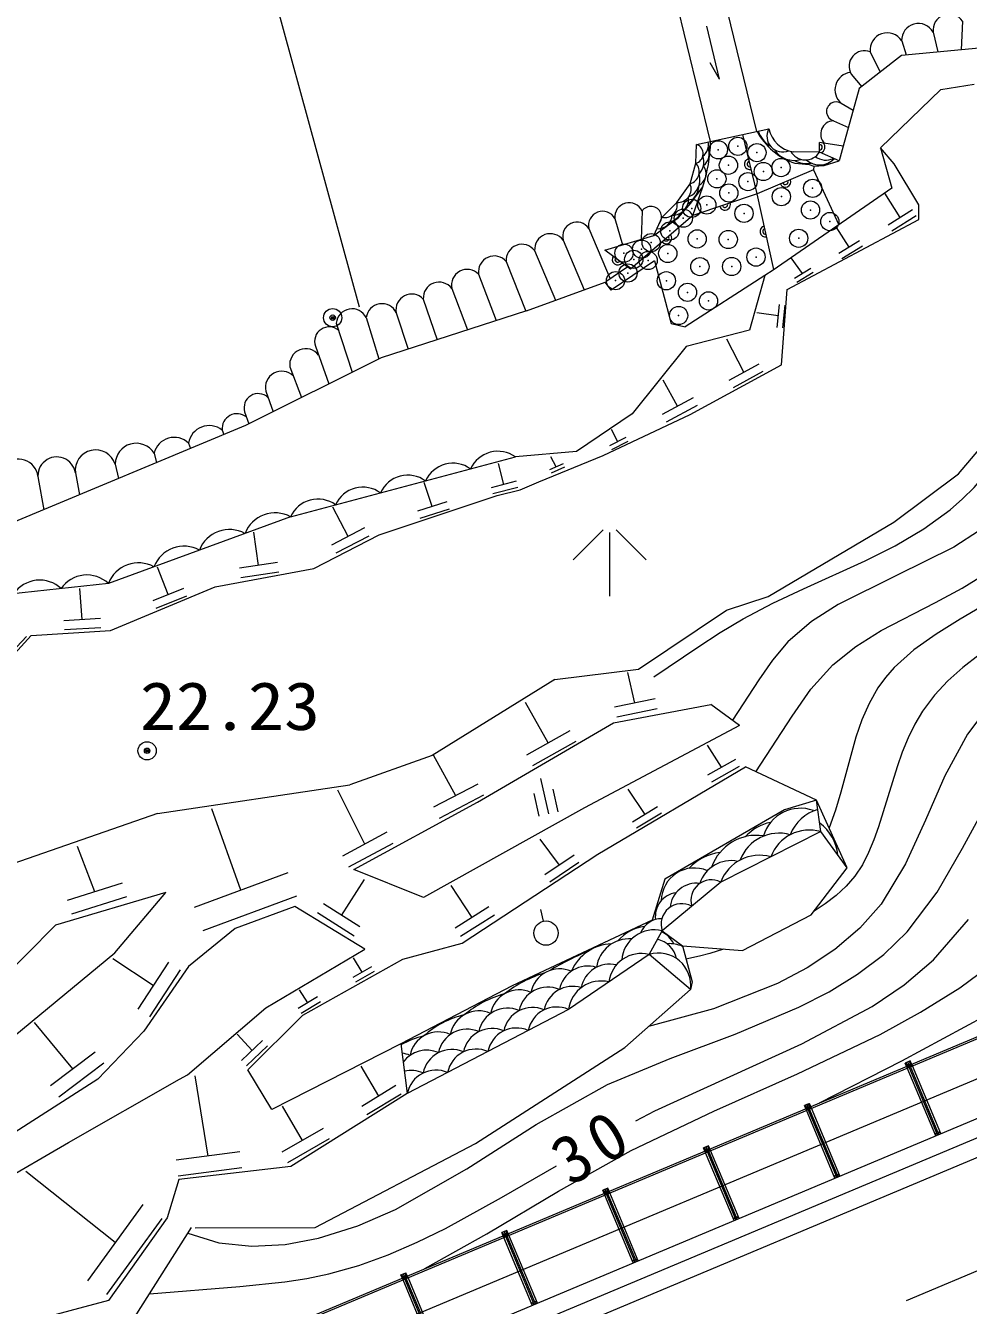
# Model space of a CAD drawing. Units: millimetres, scale not verified. Extents: x 40000 to 680000, y 20000 to 380000.
# Drawn here: x 95686 to 121543, y 285694 to 320790 of the extents above; entities that cross this region are included whole.
import ezdxf
from ezdxf.enums import TextEntityAlignment as Align

# ---------------------------------------------------------------- set-up
doc = ezdxf.new("R2010")
doc.units = ezdxf.units.MM
doc.header["$LTSCALE"] = 1000
doc.header["$PDMODE"] = 32
doc.header["$PDSIZE"] = 500
doc.linetypes.add('CHAIN', pattern=[18.5, 12, -1.5, 3.5, -1.5])
for name, color, linetype, lineweight in [('M-BGD', 7, 'Continuous', 13), ('M-BMK', 2, 'CHAIN', 13), ('M-BMK-OTRS', 5, 'Continuous', 13), ('M-STR-STRC', 7, 'Continuous', 13)]:
    doc.layers.add(name, color=color, linetype=linetype, lineweight=lineweight)
doc.styles.add('ＭＳ ゴシック', font='')
doc.styles.get('ＭＳ ゴシック').set_extended_font_data('MS Gothic')

msp = doc.modelspace()

# ---------------------------------------------------------------- linework, layer by layer
at = {"layer": 'M-BGD'}
for p, q in [((101036, 326947), (104837, 313075)), ((115745, 317890), (114560, 322748)), ((114474, 317615), (113289, 322473)), ((121380, 320911), (121341, 320126)), ((114721, 319318), (114366, 320775)), ((120575, 320606), (120705, 320067)), ((122418, 320227), (119707, 319973)), ((119713, 320371), (119838, 319986)), ((114721, 319318), (114457, 319768)), ((119707, 319973), (118551, 319061)), ((118853, 320071), (119122, 319512)), ((118330, 319461), (118617, 319114)), ((118551, 319061), (118112, 317481)), ((120788, 319039), (119130, 317438)), ((120788, 319039), (121705, 319180)), ((118057, 318661), (118386, 318469)), ((117839, 318180), (118256, 318000)), ((114089, 317532), (116067, 317959)), ((115751, 316177), (115354, 317805)), ((114064, 317015), (114089, 317532)), ((117461, 317323), (116736, 317327)), ((117461, 317323), (117460, 317586)), ((118112, 317481), (117460, 317586)), ((117994, 317080), (117461, 317323)), ((118112, 317481), (117994, 317080)), ((119507, 316999), (119130, 317438)), ((119130, 317438), (119445, 316329)), ((113909, 316454), (114064, 317015)), ((116785, 317019), (117180, 316984)), ((117180, 316984), (117306, 316939)), ((117306, 316939), (117297, 316835)), ((117306, 316939), (117583, 316951)), ((117583, 316951), (117994, 317080)), ((120179, 315879), (119507, 316999)), ((117297, 316835), (115751, 316177)), ((117297, 316835), (117989, 315326)), ((113545, 315943), (113909, 316454)), ((113928, 315925), (114260, 316368)), ((113981, 315580), (114260, 316368)), ((119445, 316329), (116189, 314085)), ((113140, 315537), (113545, 315943)), ((113590, 315526), (113928, 315925)), ((115751, 316177), (113981, 315580)), ((116207, 314098), (115751, 316177)), ((119673, 315529), (119251, 316195)), ((120183, 315472), (120179, 315879)), ((113981, 315580), (112277, 314114)), ((112592, 315703), (112564, 314929)), ((112918, 315034), (113140, 315537)), ((112918, 315034), (113590, 315526)), ((120007, 315737), (119338, 315320)), ((120111, 315570), (119442, 315153)), ((111130, 315227), (111721, 313844)), ((111849, 315501), (112052, 314778)), ((116577, 313557), (120183, 315472)), ((118270, 314712), (117917, 315276)), ((110430, 314906), (111003, 313542)), ((111572, 314636), (112918, 315034)), ((118556, 314884), (117985, 314540)), ((109647, 314619), (110222, 313258)), ((112277, 314114), (111572, 314636)), ((118642, 314741), (118071, 314397)), ((108869, 314320), (109408, 312962)), ((112202, 314170), (111597, 313760)), ((112936, 314342), (111747, 313536)), ((112936, 314342), (113391, 312625)), ((116995, 313994), (116681, 314424)), ((117218, 314133), (116772, 313855)), ((108109, 313976), (108590, 312699)), ((115960, 313939), (113776, 312529)), ((115960, 313939), (115540, 312440)), ((116189, 314085), (115960, 313939)), ((117288, 314022), (116842, 313744)), ((107376, 313579), (107802, 312444)), ((109424, 312968), (111577, 313751)), ((111747, 313536), (111577, 313751)), ((116415, 311488), (116577, 313557)), ((106594, 313290), (106974, 312177)), ((116355, 313139), (116291, 312515)), ((116511, 313123), (116447, 312499)), ((105027, 312782), (105372, 311648)), ((109424, 312968), (105442, 311683)), ((105851, 312912), (106180, 311921)), ((116323, 312827), (115744, 312913)), ((104207, 312634), (104642, 311283)), ((113391, 312625), (113776, 312529)), ((115540, 312440), (113805, 311990)), ((115387, 311283), (114915, 312187)), ((105442, 311683), (101721, 309824)), ((103635, 312000), (104002, 310964)), ((113805, 311990), (112321, 310140)), ((102933, 311431), (103253, 310590)), ((113914, 310124), (116415, 311488)), ((115797, 311507), (114977, 311058)), ((113568, 310352), (113171, 311063)), ((115909, 311302), (115089, 310853)), ((102271, 310765), (102472, 310199)), ((113993, 310580), (113144, 310125)), ((114107, 310368), (113258, 309912)), ((101692, 310200), (101811, 309869)), ((112321, 310140), (110794, 309112)), ((111527, 309000), (113914, 310124)), ((101721, 309824), (95145, 307078)), ((101075, 309697), (101119, 309573)), ((111927, 309380), (111758, 309716)), ((121273, 308495), (122285, 309694)), ((100157, 309340), (100209, 309193)), ((112151, 309493), (111703, 309267)), ((112207, 309381), (111759, 309155)), ((99210, 309067), (99275, 308803)), ((102952, 307321), (109122, 308963)), ((110794, 309112), (109122, 308963)), ((109765, 308279), (111527, 309000)), ((110241, 308690), (110087, 308967)), ((97052, 308521), (97162, 307920)), ((98144, 308766), (98230, 308366)), ((108800, 308207), (108658, 308782)), ((110426, 308776), (110057, 308604)), ((110468, 308684), (110100, 308512)), ((96031, 308369), (96188, 307514)), ((106839, 307599), (106621, 308262)), ((109142, 308296), (108458, 308118)), ((109252, 308062), (109765, 308279)), ((119496, 307168), (121273, 308495)), ((105382, 306825), (108616, 307902)), ((109187, 308125), (108502, 307946)), ((108616, 307902), (109252, 308062)), ((104529, 306779), (104116, 307586)), ((107243, 307727), (106436, 307470)), ((107307, 307526), (106500, 307269)), ((102952, 307321), (97957, 305491)), ((116052, 305132), (119496, 307168)), ((102073, 305987), (101946, 306895)), ((103593, 305902), (105382, 306825)), ((104979, 307013), (104080, 306545)), ((105096, 306789), (104197, 306320)), ((111530, 306963), (110707, 306139)), ((111707, 305139), (111707, 306889)), ((112707, 306139), (111883, 306963)), ((102595, 306066), (101551, 305908)), ((99596, 305187), (99302, 305934)), ((100886, 305401), (103593, 305902)), ((102635, 305805), (101590, 305647)), ((97957, 305491), (94068, 305069)), ((97238, 304499), (97170, 305354)), ((98014, 304204), (100886, 305401)), ((100016, 305357), (99177, 305016)), ((100101, 305147), (99262, 304807)), ((114908, 304755), (116052, 305132)), ((112492, 303140), (114908, 304755)), ((97739, 304529), (96736, 304469)), ((94895, 303028), (95836, 304063)), ((95712, 304036), (95035, 303312)), ((95836, 304063), (98014, 304204)), ((97754, 304278), (96751, 304218)), ((110203, 302859), (112492, 303140)), ((112396, 302212), (112203, 303049)), ((110203, 302859), (106837, 300770)), ((110017, 301119), (109399, 302225)), ((112950, 302327), (111841, 302098)), ((111809, 301671), (114476, 302172)), ((113007, 302050), (111899, 301821)), ((115265, 301599), (114476, 302172)), ((108076, 299490), (111809, 301671)), ((115265, 301599), (111017, 299342)), ((110612, 301452), (109422, 300786)), ((110778, 301155), (109588, 300488)), ((107482, 299671), (106872, 300782)), ((114770, 300451), (114388, 301060)), ((106837, 300770), (104575, 299969)), ((111376, 298065), (115434, 300459)), ((115152, 300666), (114389, 300235)), ((115259, 300475), (114496, 300044)), ((117381, 299546), (115434, 300459)), ((109806, 300146), (110025, 299170)), ((99307, 299187), (104575, 299969)), ((104986, 298341), (104249, 299825)), ((108091, 299987), (106873, 299354)), ((109626, 299730), (109764, 299112)), ((110146, 299846), (110285, 299229)), ((112676, 299156), (112216, 299848)), ((104684, 297647), (108076, 299490)), ((108249, 299683), (107032, 299050)), ((117381, 299546), (116500, 299282)), ((118216, 297689), (117381, 299546)), ((117496, 298687), (117381, 299546)), ((99307, 299187), (94416, 297481)), ((101592, 297078), (100792, 299307)), ((111017, 299342), (106600, 296884)), ((113020, 299363), (112333, 298949)), ((113123, 299192), (112436, 298777)), ((116500, 299282), (113216, 297381)), ((117496, 298687), (114749, 297303)), ((118216, 297689), (117496, 298687)), ((105593, 298667), (104380, 298015)), ((105756, 298364), (104543, 297712)), ((110328, 297770), (109798, 298481)), ((97581, 297035), (97114, 298277)), ((97604, 282910), (133932, 298164)), ((107656, 295629), (111376, 298065)), ((110727, 298039), (109928, 297500)), ((106600, 296884), (104684, 297647)), ((110862, 297840), (110063, 297301)), ((117232, 296405), (118216, 297689)), ((98333, 297273), (96828, 296798)), ((102874, 297554), (100310, 296602)), ((104353, 296388), (104978, 297374)), ((113216, 297381), (112873, 296260)), ((114749, 297303), (113144, 295965)), ((99528, 297021), (96505, 296119)), ((98138, 295358), (99528, 297021)), ((98245, 282029), (134111, 297090)), ((107931, 296333), (107360, 297209)), ((98452, 296896), (96947, 296422)), ((103112, 296913), (100548, 295961)), ((103072, 296635), (101431, 296031)), ((104986, 295462), (103072, 296635)), ((104853, 296071), (103853, 296705)), ((108395, 296627), (107467, 296039)), ((104695, 295821), (103694, 296455)), ((108542, 296395), (107614, 295807)), ((112873, 296260), (109035, 294453)), ((109886, 296228), (109813, 296554)), ((115348, 295424), (117232, 296405)), ((96505, 296119), (92677, 292266)), ((98542, 281064), (134593, 296202)), ((101431, 296031), (100157, 294983)), ((112786, 295318), (113144, 295965)), ((113144, 295965), (113704, 295553)), ((98592, 280559), (134919, 295813)), ((106034, 295184), (107656, 295629)), ((113704, 295553), (113969, 294571)), ((113704, 295553), (115348, 295424)), ((94344, 292236), (98138, 295358)), ((99186, 294464), (98078, 295201)), ((102271, 293856), (104986, 295462)), ((103289, 293657), (106034, 295184)), ((104914, 294831), (104681, 295224)), ((112786, 295318), (110577, 293809)), ((113920, 294353), (112786, 295318)), ((99608, 295107), (98765, 293821)), ((100157, 294983), (98925, 293210)), ((99929, 294896), (99086, 293610)), ((105171, 294979), (104657, 294684)), ((105244, 294850), (104731, 294555)), ((113969, 294571), (113920, 294353)), ((103691, 294152), (103163, 293834)), ((103427, 293993), (103197, 294351)), ((109035, 294453), (105977, 292866)), ((112120, 292769), (113920, 294353)), ((100126, 292012), (102271, 293856)), ((103771, 294020), (103243, 293702)), ((110577, 293809), (106155, 291503)), ((96981, 292178), (95933, 293451)), ((101784, 292153), (103289, 293657)), ((98925, 293210), (97664, 291899)), ((101896, 292685), (101492, 293129)), ((102185, 292959), (101608, 292410)), ((102322, 292815), (101745, 292266)), ((105977, 292866), (102439, 291069)), ((105977, 292866), (106155, 291503)), ((108029, 290134), (112120, 292769)), ((97598, 292642), (96365, 291714)), ((119949, 292396), (119811, 292338)), ((119883, 292366), (119879, 292364)), ((119900, 292314), (119879, 292364)), ((119904, 292315), (119883, 292366)), ((119981, 292257), (119926, 292386)), ((120006, 292262), (119949, 292396)), ((97829, 292333), (96597, 291406)), ((99904, 291899), (100126, 292012)), ((102439, 291069), (101784, 292153)), ((105373, 291436), (104885, 292253)), ((119867, 292204), (119811, 292338)), ((119888, 292218), (119834, 292348)), ((120647, 290346), (119867, 292204)), ((119981, 292257), (119888, 292218)), ((119895, 292327), (119899, 292329)), ((120698, 290368), (119918, 292226)), ((120735, 290383), (119955, 292241)), ((120786, 290404), (120006, 292262)), ((97664, 291899), (94024, 289561)), ((96862, 290157), (99904, 291899)), ((100689, 289790), (100333, 291986)), ((105840, 291721), (104905, 291151)), ((106155, 291503), (102965, 289504)), ((105983, 291487), (105048, 290918)), ((103280, 290217), (102732, 291153)), ((117068, 291186), (117045, 291176)), ((117101, 291043), (117045, 291176)), ((117160, 291225), (117068, 291186)), ((117122, 291057), (117068, 291186)), ((117881, 289185), (117101, 291043)), ((117117, 291204), (117113, 291203)), ((117134, 291152), (117113, 291203)), ((117138, 291154), (117117, 291204)), ((117215, 291096), (117122, 291057)), ((117128, 291166), (117133, 291167)), ((117932, 289206), (117152, 291064)), ((117160, 291225), (117183, 291234)), ((117215, 291096), (117160, 291225)), ((117240, 291101), (117183, 291234)), ((117969, 289222), (117189, 291079)), ((118020, 289243), (117240, 291101)), ((103850, 290542), (102710, 289892)), ((104013, 290257), (102873, 289607)), ((120786, 290404), (120647, 290346)), ((92241, 287478), (96862, 290157)), ((101564, 289901), (99813, 289679)), ((103632, 287826), (108029, 290134)), ((114417, 290073), (114279, 290015)), ((114335, 289881), (114279, 290015)), ((114356, 289896), (114302, 290025)), ((114351, 290043), (114347, 290041)), ((114368, 289991), (114347, 290041)), ((114372, 289992), (114351, 290043)), ((114448, 289934), (114356, 289896)), ((114362, 290004), (114367, 290006)), ((115166, 288045), (114386, 289903)), ((114448, 289934), (114394, 290063)), ((114473, 289939), (114417, 290073)), ((115203, 288060), (114423, 289918)), ((115254, 288081), (114473, 289939)), ((115115, 288023), (114335, 289881)), ((98144, 287415), (95691, 289368)), ((101619, 289463), (99869, 289242)), ((102965, 289504), (99886, 289147)), ((118020, 289243), (117881, 289185)), ((99886, 289147), (99565, 288098)), ((111651, 288911), (111513, 288853)), ((111569, 288720), (111513, 288853)), ((111590, 288734), (111536, 288863)), ((111585, 288881), (111581, 288880)), ((111602, 288829), (111581, 288880)), ((111606, 288831), (111585, 288881)), ((111682, 288773), (111628, 288902)), ((111707, 288778), (111651, 288911)), ((112349, 286862), (111569, 288720)), ((111682, 288773), (111590, 288734)), ((111596, 288843), (111601, 288844)), ((112400, 286883), (111620, 288741)), ((112437, 286899), (111657, 288757)), ((112488, 286920), (111707, 288778)), ((98904, 288460), (97384, 286370)), ((99426, 288080), (97906, 285990)), ((99565, 288098), (97957, 285829)), ((98279, 284750), (100233, 287827)), ((100338, 287821), (103632, 287826)), ((115254, 288081), (115115, 288023)), ((108885, 287750), (108747, 287692)), ((108803, 287558), (108747, 287692)), ((108824, 287573), (108770, 287702)), ((109583, 285700), (108803, 287558)), ((108819, 287720), (108815, 287718)), ((108836, 287668), (108815, 287718)), ((108840, 287669), (108819, 287720)), ((108916, 287611), (108824, 287573)), ((108830, 287681), (108835, 287683)), ((109634, 285722), (108854, 287580)), ((108916, 287611), (108862, 287740)), ((108941, 287616), (108885, 287750)), ((109671, 285737), (108891, 287595)), ((109722, 285758), (108941, 287616)), ((112488, 286920), (112349, 286862)), ((105981, 286530), (106119, 286589)), ((106037, 286397), (105981, 286530)), ((106058, 286411), (106004, 286540)), ((106817, 284539), (106037, 286397)), ((106053, 286558), (106049, 286557)), ((106070, 286506), (106049, 286557)), ((106074, 286508), (106053, 286558)), ((106150, 286450), (106058, 286411)), ((106064, 286520), (106069, 286521)), ((106868, 284560), (106088, 286418)), ((106150, 286450), (106096, 286579)), ((106175, 286455), (106119, 286589)), ((106905, 284576), (106125, 286434)), ((106956, 284597), (106175, 286455)), ((97957, 285829), (94238, 284835)), ((109722, 285758), (109583, 285700))]:
    msp.add_line(p, q, dxfattribs=at)
for points in [[(112912, 302935), (114125, 303745), (114736, 304143), (115364, 304520), (116180, 304949), (117021, 305344), (118714, 306114), (119534, 306528), (120316, 306988), (121044, 307515), (121383, 307809), (121702, 308127), (122021, 308498), (122315, 308894), (122581, 309311), (122819, 309743)], [(126607, 309551), (126039, 308855), (125495, 308140), (124749, 307144), (124350, 306668), (123914, 306225), (123319, 305743), (122672, 305310), (121316, 304511), (120658, 304105), (120045, 303669), (119503, 303183), (119265, 302914), (119055, 302626), (118817, 302204), (118622, 301751), (118458, 301272), (118315, 300777), (118044, 299770), (117895, 299273), (117721, 298792), (117721, 298792)], [(121843, 306948), (121145, 306489), (119571, 305706), (117970, 304916), (117238, 304446), (116595, 303889), (116174, 303390), (115798, 302849), (115071, 301740)], [(115712, 300329), (116706, 301853), (117226, 302592), (117825, 303258), (118453, 303762), (119152, 304199), (120642, 304972), (121376, 305361), (122062, 305788)], [(123686, 304827), (122762, 304188), (122294, 303867), (121835, 303536), (121394, 303190), (120982, 302822), (120609, 302425), (120285, 301994), (120073, 301637), (119890, 301259), (119730, 300866), (119588, 300462), (119079, 298815)], [(122130, 302172), (121516, 301363), (120894, 300218), (120365, 299002), (119819, 297801), (119146, 296700), (118561, 296038), (117880, 295458), (117121, 294954), (116303, 294518), (114553, 293829), (112768, 293339)], [(100136, 287674), (100989, 287408), (101890, 287316), (102809, 287368), (103715, 287537), (104800, 287875), (105832, 288323), (107789, 289437), (109690, 290653), (111643, 291748), (113367, 292461), (115142, 293128), (116893, 293870), (117723, 294296), (118505, 294776), (119224, 295318), (119866, 295935), (120685, 297022), (121380, 298233), (122745, 300732)], [(119079, 298815), (118953, 298460), (118807, 298111), (118634, 297777), (118427, 297465), (118186, 297186), (117914, 296935), (117619, 296709), (117310, 296506)], [(112422, 290753), (112942, 291029), (116971, 292871), (118902, 293886), (119784, 294485), (120586, 295171), (121546, 296273)], [(106633, 286701), (108340, 287659), (110305, 288826), (112296, 289939), (114558, 291022), (116852, 292042), (119121, 293127), (120227, 293734), (121306, 294406), (121840, 294796), (122290, 295266)], [(114824, 295465), (114449, 295345), (114165, 295274), (113878, 295210), (113801, 295192)], [(117461, 291248), (119713, 292399), (122025, 293642), (122931, 294185)], [(99082, 286014), (101560, 286212), (102792, 286339), (103400, 286433), (104000, 286557), (104824, 286789), (105632, 287081), (106425, 287424), (107206, 287807), (108739, 288649), (110244, 289524)]]:
    msp.add_lwpolyline(points, dxfattribs=at)
for centre, radius in [((104109, 312779), 75), ((104109, 312779), 37.5), ((99019, 300903), 75), ((99019, 300903), 37.5), ((109959, 295903), 333), ((119917, 292279), 38.1), ((119917, 292279), 33.9), ((117151, 291118), 38.1), ((117151, 291118), 33.9), ((120656, 290404), 10.7), ((120739, 290439), 10.7), ((114385, 289956), 38.1), ((114385, 289956), 33.9), ((117890, 289243), 10.7), ((117973, 289277), 10.7), ((111619, 288795), 38.1), ((111619, 288795), 33.9), ((115124, 288081), 10.7), ((115207, 288116), 10.7), ((108853, 287633), 38.1), ((108853, 287633), 33.9), ((112358, 286920), 10.7), ((112441, 286954), 10.7), ((106087, 286472), 38.1), ((106087, 286472), 33.9), ((109592, 285758), 10.7), ((109675, 285793), 10.7)]:
    msp.add_circle(centre, radius, dxfattribs=at)
for centre, radius, start, end in [((120171, 320389), 459, 28.1894, 182.2967), ((121015, 320661), 443, 34.3588, 187.1294), ((119316, 320126), 466, 31.6322, 186.8127), ((118696, 319676), 425, 68.3664, 210.489), ((118365, 319030), 481, 96.9461, 230.2047), ((117917, 318433), 265, 55.8074, 252.9122), ((117857, 317814), 366, 92.8356, 222.7246), ((117361, 318762), 1836, 208.3659, 251.7366), ((116427, 318088), 674, 196.4242, 241.4971), ((116450, 317758), 434, 152.2978, 292.3955), ((116876, 318146), 830, 192.9645, 260.326), ((114000, 317277), 270, 283.7324, 70.7042), ((110068, 317729), 4407, 342.0102, 358.5123), ((114013, 317519), 399, 308.3943, 11.6602), ((114026, 317278), 412, 307.5217, 23.4008), ((116762, 317732), 639, 212.6471, 287.2834), ((117071, 317567), 460, 209.4043, 327.9469), ((117460, 317455), 75, 270.1773, 90.1773), ((117460, 317455), 150, 282.6188, 50.8481), ((113826, 316779), 336, 284.3661, 44.7126), ((113808, 317049), 479, 316.6212, 19.1652), ((113984, 316736), 364, 299.2917, 36.2211), ((115552, 316991), 150, 103.7032, 283.7032), ((115552, 316991), 75, 103.7032, 283.7032), ((117093, 317631), 624, 239.5, 282.326), ((117463, 317524), 555, 228.6138, 316.1631), ((117631, 317586), 485, 233.5134, 295.7982), ((113672, 316561), 510, 292.6007, 18.1748), ((113574, 316308), 366, 265.5669, 23.5534), ((113518, 316465), 645, 301.3837, 355.9604), ((116524, 316506), 150, 203.0583, 23.0583), ((116524, 316506), 75, 203.0583, 23.0583), ((112237, 315543), 390, 24.2084, 186.2001), ((113220, 315862), 335, 256.1947, 13.9872), ((113429, 316035), 442, 268.9376, 7.1173), ((114866, 315878), 150, 198.6186, 18.6186), ((114866, 315878), 75, 198.6186, 18.6186), ((111511, 315307), 390, 29.8802, 191.872), ((112835, 315539), 294, 319.8007, 145.953), ((113021, 315619), 401, 266.9397, 356.4837), ((113249, 315828), 435, 285.0119, 336.0847), ((110805, 315011), 390, 33.6116, 195.6033), ((115977, 315146), 150, 102.3864, 282.3864), ((115977, 315146), 75, 102.3864, 282.3864), ((110079, 314651), 433, 36.0167, 184.2735), ((113259, 314959), 150, 220.7178, 40.7178), ((113259, 314959), 75, 220.7178, 40.7178), ((108538, 314040), 433, 40.2174, 188.4741), ((109300, 314359), 433, 36.878, 185.1348), ((111925, 314375), 150, 143.4613, 323.4613), ((111925, 314375), 75, 143.4613, 323.4613), ((107799, 313673), 433, 44.3573, 192.6141), ((106276, 312995), 433, 42.8471, 191.1039), ((107026, 313323), 433, 36.1379, 184.3947), ((105458, 312730), 433, 24.8191, 173.0759), ((104638, 312591), 433, 26.1034, 174.3602), ((104011, 312129), 398, 48.7413, 198.9207), ((103369, 311490), 440, 36.4786, 187.7205), ((102711, 310862), 450, 45.1955, 192.4464), ((102066, 310309), 389, 46.8114, 196.227), ((101486, 309735), 412, 51.4542, 185.256), ((100721, 309250), 571, 51.5866, 170.8922), ((98722, 308759), 577, 32.2296, 179.3021), ((99763, 308926), 571, 46.4213, 165.727), ((95481, 308354), 550, 8.4158, 195.8622), ((96541, 308446), 516, 8.3504, 188.6414), ((97609, 308593), 562, 17.9727, 187.3083), ((108641, 308287), 829, 54.5613, 155.2363), ((107407, 307959), 829, 54.5613, 155.2363), ((106173, 307631), 829, 54.5613, 155.2363), ((103705, 306974), 829, 54.5613, 155.2363), ((104939, 307302), 829, 54.5613, 155.2363), ((102530, 306541), 887, 61.558, 158.6855), ((101281, 306084), 887, 61.558, 158.6855), ((100032, 305626), 887, 61.558, 158.6855), ((98783, 305169), 887, 61.558, 158.6855), ((97369, 304866), 858, 46.7731, 145.6179), ((96073, 304725), 858, 46.7731, 145.6179), ((116936, 298263), 1063, 70.3759, 163.0737), ((117721, 298200), 1135, 105.6225, 159.3522), ((116390, 297650), 1319, 101.9201, 137.1709), ((117185, 297595), 1135, 74.0974, 159.3522), ((116756, 297943), 1206, 4.9599, 53.979), ((115738, 297267), 1318, 82.0618, 160.1983), ((116347, 297509), 1135, 74.0974, 159.3522), ((114894, 296743), 1381, 96.9296, 137.382), ((115811, 296903), 1135, 74.0974, 159.3522), ((114024, 296786), 903, 66.4662, 179.3512), ((115034, 296985), 905, 78.2953, 161.9226), ((114080, 296550), 722, 82.4662, 175.2357), ((114493, 296802), 563, 62.9669, 196.6848), ((113602, 296365), 646, 97.2731, 187.8883), ((113682, 296144), 566, 61.2877, 198.3742), ((113126, 295683), 616, 88.9483, 158.4435), ((112827, 294890), 1205, 98.0765, 138.2519), ((112928, 295097), 895, 76.02, 175.4152), ((112894, 295360), 620, 23.4222, 67.887), ((111801, 294358), 1252, 92.0559, 156.6144), ((112231, 294850), 895, 85.0549, 172.6745), ((112875, 295066), 681, 11.6984, 78.1051), ((113344, 294690), 924, 66.9026, 93.9487), ((116431, 283638), 12921, 114.0153, 119.625), ((112569, 294449), 895, 76.02, 172.6745), ((113045, 294473), 883, 352.1654, 107.0417), ((110963, 291479), 3492, 107.2577, 127.8254), ((110329, 294125), 798, 66.1508, 168.9333), ((111109, 294201), 798, 72.9945, 168.9333), ((111706, 294254), 798, 76.7636, 168.9333), ((111465, 293695), 895, 76.02, 172.6745), ((109634, 291331), 3018, 105.6181, 129.4651), ((109224, 293548), 798, 66.1498, 168.9333), ((110004, 293625), 798, 66.1498, 168.9333), ((110689, 293644), 798, 72.9965, 168.9333), ((108118, 292972), 798, 66.1498, 168.9333), ((108898, 293048), 798, 66.1498, 168.9333), ((109584, 293067), 798, 66.1498, 168.9333), ((110255, 293079), 798, 66.1498, 168.9333), ((108289, 291212), 2515, 103.19, 131.8932), ((107236, 290535), 2625, 103.8032, 118.5886), ((107012, 292395), 798, 66.1498, 168.9333), ((107792, 292471), 798, 66.1498, 168.9333), ((108478, 292491), 798, 66.1498, 168.9333), ((109149, 292503), 798, 66.1498, 168.9333), ((107372, 291914), 798, 66.1498, 168.9333), ((108044, 291926), 798, 66.1498, 168.9333), ((105907, 291819), 798, 66.1498, 82.5504), ((106687, 291895), 798, 66.1498, 143.9027), ((106267, 291338), 798, 66.1498, 103.8984), ((106938, 291349), 798, 66.1498, 168.9333)]:
    msp.add_arc(centre, radius, start, end, dxfattribs=at)
for p in [(114684, 317384), (115220, 317480), (115743, 317306), (114961, 316961), (115920, 316789), (116404, 316897), (114645, 316587), (115497, 316512), (117271, 316328), (114974, 316201), (116414, 316100), (113954, 315778), (114369, 315871), (115390, 315640), (117211, 315733), (113724, 315509), (117742, 315416), (113354, 315159), (114105, 314940), (114957, 314925), (116888, 314958), (112581, 314659), (112844, 314839), (112097, 314550), (112365, 314380), (112760, 314348), (113298, 314541), (115719, 314442), (112207, 314005), (114179, 314181), (115051, 314183), (111866, 313796), (113260, 313793), (113840, 313475), (114414, 313240), (113595, 312839), (104109, 312779), (99019, 300903)]:
    msp.add_point(p, dxfattribs=at)
at = {"layer": 'M-BMK'}
msp.add_line((73318, 266204), (172914, 308206), dxfattribs=at)
at = {"layer": 'M-BMK-OTRS'}
msp.add_line((97762, 282922), (133813, 298060), dxfattribs=at)
at = {"layer": 'M-STR-STRC'}
msp.add_line((88672, 275851), (136020, 295733), dxfattribs=at)

# ---------------------------------------------------------------- texts
at = {"layer": 'M-BGD', "style": 'ＭＳ ゴシック', "width": 1.1}
msp.add_text('22.23', height=1320, dxfattribs=at).set_placement((101293, 301076), align=Align.BOTTOM_CENTER)
at = {"layer": 'M-BGD', "insert": (111247, 290076), "char_height": 1320, "attachment_point": 5, "rotation": 31.033, "style": 'ＭＳ ゴシック'}
msp.add_mtext('\\T1.24;30', dxfattribs=at)

doc.saveas('drawing.dxf')
